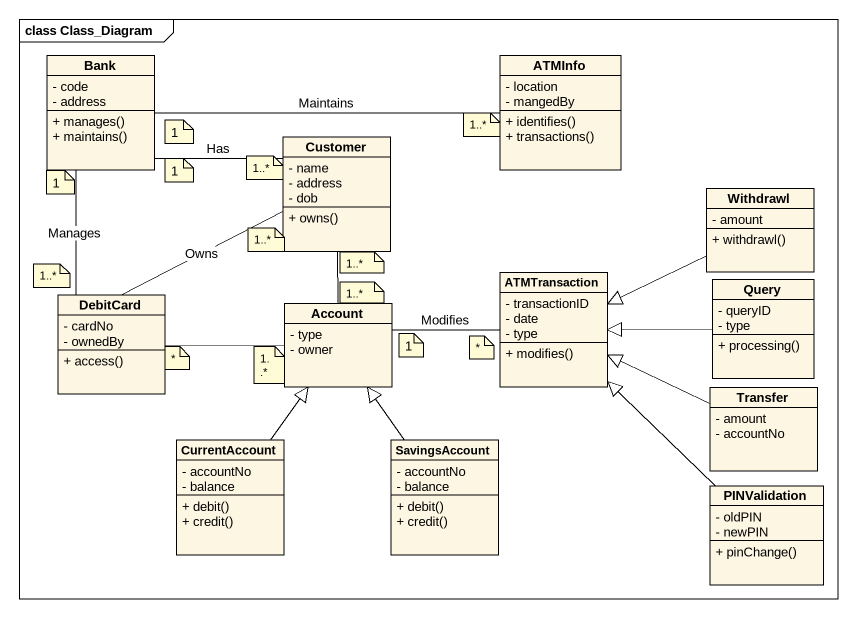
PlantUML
@startuml
mainframe class Class_Diagram
hide circle
hide empty members
skinparam classAttributeIconSize 0
class Bank {
  - code
  - address
  + manages()
  + maintains()
}
class ATMInfo {
  - location
  - mangedBy
  + identifies()
  + transactions()
}
class Customer {
  - name
  - address
  - dob
  + owns()
}
class Withdrawl {
  - amount
  + withdrawl()
}
class DebitCard {
  - cardNo
  - ownedBy
  + access()
}
class Account {
  - type
  - owner
}
class ATMTransaction {
  - transactionID
  - date
  - type
  + modifies()
}
class Query {
  - queryID
  - type
  + processing()
}
class Transfer {
  - amount
  - accountNo
}
class CurrentAccount {
  - accountNo
  - balance
  + debit()
  + credit()
}
class SavingsAccount {
  - accountNo
  - balance
  + debit()
  + credit()
}
class PINValidation {
  - oldPIN
  - newPIN
  + pinChange()
}
Bank -right- ATMInfo : Maintains
Bank -right- Customer : Has
Bank -- DebitCard : Manages
Customer -- DebitCard : Owns
Customer -- Account
Withdrawl -left-|> ATMTransaction
DebitCard -right- Account
Account -right- ATMTransaction : Modifies
Query -left-|> ATMTransaction
Transfer -left-|> ATMTransaction
CurrentAccount -up-|> Account
SavingsAccount -up-|> Account
PINValidation -up-|> ATMTransaction
note as N1
  1
end note
note as N2
  1..*
end note
note as N3
  1
end note
note as N4
  1
end note
note as N5
  1..*
end note
note as N6
  1..*
end note
note as N7
  1..*
end note
note as N8
  1..*
end note
note as N9
  1..*
end note
note as N10
  *
end note
note as N11
  1..*
end note
note as N12
  1
end note
note as N13
  *
end note
@enduml
